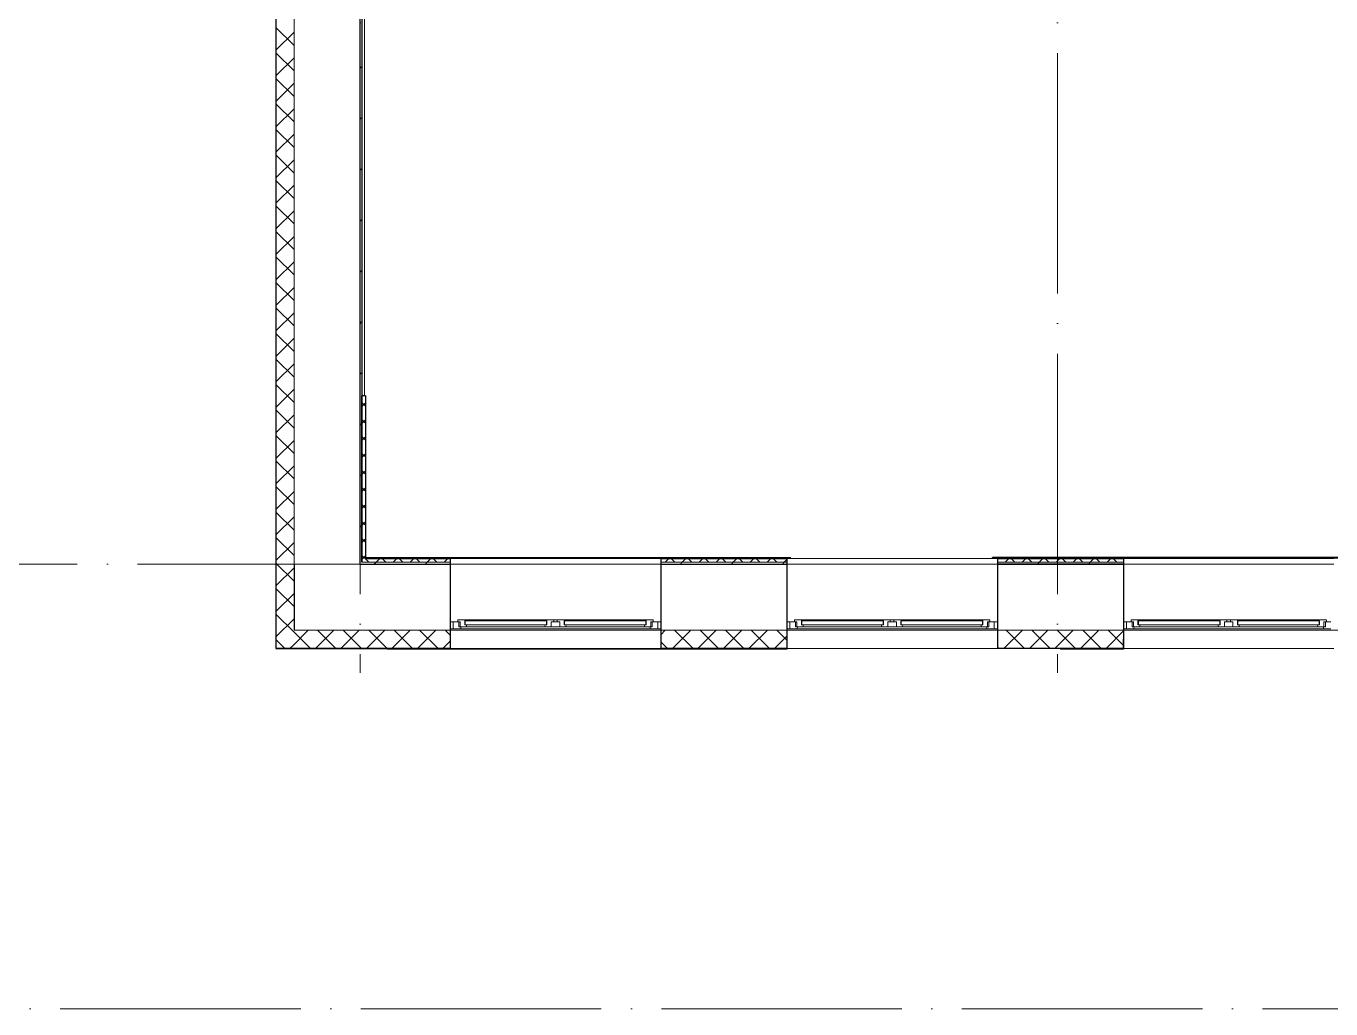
# Model space of a CAD drawing. Header units: millimetres. Extents: x -421858 to 614926, y -468665 to 141641.
# Drawn here: x 104898 to 115751, y 13263 to 21437 of the extents above; entities that cross this region are included whole.
import ezdxf

# ---------------------------------------------------------------- set-up
doc = ezdxf.new("R2010")
doc.units = ezdxf.units.MM
doc.linetypes.add('ADSK_Линия сетки', pattern=[25, 20, -2.5, 0, -2.5])
for name, color, linetype, lineweight in [('_ Окна', 7, 'Continuous', 9), ('Ограждение', 252, 'Continuous', 9), ('Окна', 252, 'Continuous', 9), ('Оси', 252, 'Continuous', 9), ('Стены внутренние', 7, 'Continuous', 18), ('Стены наружные', 7, 'Continuous', 18), ('Стены штриховка', 252, 'Continuous', 9)]:
    doc.layers.add(name, color=color, linetype=linetype, lineweight=lineweight)

# ---------------------------------------------------------------- blocks, each defined once
blk = doc.blocks.new('2 этаж')
at = {"layer": '_ Окна', "color": 251, "lineweight": 18, "true_color": 0x636466}
for p, q in [((108545, 16498), (108489, 16498)), ((108489, 16498), (108489, 16481)), ((108546, 16497), (108545, 16498)), ((108547, 16498), (108546, 16497)), ((108562, 16498), (108547, 16498)), ((108564, 16489), (108562, 16498)), ((109213, 16498), (109211, 16489)), ((109228, 16498), (109213, 16498)), ((109229, 16497), (109228, 16498)), ((109230, 16498), (109229, 16497)), ((109286, 16498), (109230, 16498)), ((109286, 16481), (109286, 16498)), ((109372, 16498), (109316, 16498)), ((109316, 16498), (109316, 16481)), ((109373, 16497), (109372, 16498)), ((109374, 16498), (109373, 16497)), ((109389, 16498), (109374, 16498)), ((109391, 16489), (109389, 16498)), ((110040, 16498), (110038, 16489)), ((110055, 16498), (110040, 16498)), ((110056, 16497), (110055, 16498)), ((110057, 16498), (110056, 16497)), ((110113, 16498), (110057, 16498)), ((110113, 16481), (110113, 16498)), ((111345, 16498), (111289, 16498)), ((111289, 16498), (111289, 16481)), ((111346, 16497), (111345, 16498)), ((111347, 16498), (111346, 16497)), ((111362, 16498), (111347, 16498)), ((111364, 16489), (111362, 16498)), ((112013, 16498), (112011, 16489)), ((112028, 16498), (112013, 16498)), ((112029, 16497), (112028, 16498)), ((112030, 16498), (112029, 16497)), ((112086, 16498), (112030, 16498)), ((112086, 16481), (112086, 16498)), ((112172, 16498), (112116, 16498)), ((112116, 16498), (112116, 16481)), ((112173, 16497), (112172, 16498)), ((112174, 16498), (112173, 16497)), ((112189, 16498), (112174, 16498)), ((112191, 16489), (112189, 16498)), ((112840, 16498), (112838, 16489)), ((112855, 16498), (112840, 16498)), ((112856, 16497), (112855, 16498)), ((112857, 16498), (112856, 16497)), ((112913, 16498), (112857, 16498)), ((112913, 16481), (112913, 16498)), ((114145, 16498), (114089, 16498)), ((114089, 16498), (114089, 16481)), ((114146, 16497), (114145, 16498)), ((114147, 16498), (114146, 16497)), ((114162, 16498), (114147, 16498)), ((114164, 16489), (114162, 16498)), ((114813, 16498), (114811, 16489)), ((114828, 16498), (114813, 16498)), ((114829, 16497), (114828, 16498)), ((114830, 16498), (114829, 16497)), ((114886, 16498), (114830, 16498)), ((114886, 16481), (114886, 16498)), ((114972, 16498), (114916, 16498)), ((114916, 16498), (114916, 16481)), ((114973, 16497), (114972, 16498)), ((114974, 16498), (114973, 16497)), ((114989, 16498), (114974, 16498)), ((114991, 16489), (114989, 16498)), ((115640, 16498), (115638, 16489)), ((115655, 16498), (115640, 16498)), ((115656, 16497), (115655, 16498)), ((115657, 16498), (115656, 16497)), ((115713, 16498), (115657, 16498)), ((115713, 16481), (115713, 16498)), ((108489, 16481), (108451, 16481)), ((108451, 16481), (108451, 16423)), ((108451, 16423), (108510, 16423)), ((108489, 16481), (108509, 16481)), ((108497, 16440), (108497, 16481)), ((108509, 16440), (108497, 16440)), ((108509, 16481), (108509, 16440)), ((108509, 16440), (108559, 16440)), ((108510, 16423), (108515, 16440)), ((108546, 16457), (108546, 16489)), ((108546, 16489), (108564, 16489)), ((108564, 16457), (108546, 16457)), ((108559, 16440), (108564, 16457)), ((109211, 16489), (109229, 16489)), ((109229, 16457), (109211, 16457)), ((109211, 16457), (109216, 16440)), ((109216, 16440), (109266, 16440)), ((109229, 16489), (109229, 16457)), ((109266, 16440), (109266, 16481)), ((109266, 16481), (109286, 16481)), ((109316, 16481), (109336, 16481)), ((109336, 16481), (109336, 16440)), ((109336, 16440), (109386, 16440)), ((109373, 16457), (109373, 16489)), ((109373, 16489), (109391, 16489)), ((109391, 16457), (109373, 16457)), ((109386, 16440), (109391, 16457)), ((110038, 16489), (110056, 16489)), ((110056, 16457), (110038, 16457)), ((110038, 16457), (110043, 16440)), ((110043, 16440), (110093, 16440)), ((110056, 16489), (110056, 16457)), ((110087, 16440), (110092, 16423)), ((110092, 16423), (110151, 16423)), ((110093, 16440), (110093, 16481)), ((110093, 16481), (110113, 16481)), ((110105, 16440), (110093, 16440)), ((110105, 16481), (110105, 16440)), ((110151, 16481), (110113, 16481)), ((110151, 16423), (110151, 16481)), ((111289, 16481), (111251, 16481)), ((111251, 16481), (111251, 16423)), ((111251, 16423), (111310, 16423)), ((111289, 16481), (111309, 16481)), ((111297, 16440), (111297, 16481)), ((111309, 16440), (111297, 16440)), ((111309, 16481), (111309, 16440)), ((111309, 16440), (111359, 16440)), ((111310, 16423), (111315, 16440)), ((111346, 16457), (111346, 16489)), ((111346, 16489), (111364, 16489)), ((111364, 16457), (111346, 16457)), ((111359, 16440), (111364, 16457)), ((112011, 16489), (112029, 16489)), ((112029, 16457), (112011, 16457)), ((112011, 16457), (112016, 16440)), ((112016, 16440), (112066, 16440)), ((112029, 16489), (112029, 16457)), ((112066, 16440), (112066, 16481)), ((112066, 16481), (112086, 16481)), ((112116, 16481), (112136, 16481)), ((112136, 16481), (112136, 16440)), ((112136, 16440), (112186, 16440)), ((112173, 16457), (112173, 16489)), ((112173, 16489), (112191, 16489)), ((112191, 16457), (112173, 16457)), ((112186, 16440), (112191, 16457)), ((112838, 16489), (112856, 16489)), ((112856, 16457), (112838, 16457)), ((112838, 16457), (112843, 16440)), ((112843, 16440), (112893, 16440)), ((112856, 16489), (112856, 16457)), ((112887, 16440), (112892, 16423)), ((112892, 16423), (112951, 16423)), ((112893, 16440), (112893, 16481)), ((112893, 16481), (112913, 16481)), ((112905, 16440), (112893, 16440)), ((112905, 16481), (112905, 16440)), ((112951, 16481), (112913, 16481)), ((112951, 16423), (112951, 16481)), ((114089, 16481), (114051, 16481)), ((114051, 16481), (114051, 16423)), ((114051, 16423), (114110, 16423)), ((114089, 16481), (114109, 16481)), ((114097, 16440), (114097, 16481)), ((114109, 16440), (114097, 16440)), ((114109, 16481), (114109, 16440)), ((114109, 16440), (114159, 16440)), ((114110, 16423), (114115, 16440)), ((114146, 16457), (114146, 16489)), ((114146, 16489), (114164, 16489)), ((114164, 16457), (114146, 16457)), ((114159, 16440), (114164, 16457)), ((114811, 16489), (114829, 16489)), ((114829, 16457), (114811, 16457)), ((114811, 16457), (114816, 16440)), ((114816, 16440), (114866, 16440)), ((114829, 16489), (114829, 16457)), ((114866, 16440), (114866, 16481)), ((114866, 16481), (114886, 16481)), ((114916, 16481), (114936, 16481)), ((114936, 16481), (114936, 16440)), ((114936, 16440), (114986, 16440)), ((114973, 16457), (114973, 16489)), ((114973, 16489), (114991, 16489)), ((114991, 16457), (114973, 16457)), ((114986, 16440), (114991, 16457)), ((115638, 16489), (115656, 16489)), ((115656, 16457), (115638, 16457)), ((115638, 16457), (115643, 16440)), ((115643, 16440), (115693, 16440)), ((115656, 16489), (115656, 16457)), ((115687, 16440), (115692, 16423)), ((115692, 16423), (115751, 16423)), ((115693, 16440), (115693, 16481)), ((115693, 16481), (115713, 16481)), ((115705, 16440), (115693, 16440)), ((115705, 16481), (115705, 16440)), ((115751, 16481), (115713, 16481))]:
    blk.add_line(p, q, dxfattribs=at)
at = {"layer": '_ Окна', "color": 251, "true_color": 0x636466}
for p, q in [((108451, 16481), (108426, 16481)), ((108426, 16423), (108451, 16423)), ((108451, 16423), (108451, 16481)), ((108549, 16489), (108546, 16489)), ((108546, 16489), (108546, 16457)), ((108546, 16457), (108549, 16457)), ((109226, 16489), (108549, 16489)), ((108549, 16489), (108549, 16457)), ((108549, 16457), (108549, 16489)), ((108549, 16457), (109226, 16457)), ((109226, 16457), (109226, 16489)), ((109226, 16489), (109226, 16457)), ((109229, 16489), (109226, 16489)), ((109226, 16457), (109229, 16457)), ((109229, 16457), (109229, 16489)), ((109376, 16489), (109373, 16489)), ((109373, 16489), (109373, 16457)), ((109373, 16457), (109376, 16457)), ((110053, 16489), (109376, 16489)), ((109376, 16489), (109376, 16457)), ((109376, 16457), (109376, 16489)), ((109376, 16457), (110053, 16457)), ((110053, 16457), (110053, 16489)), ((110053, 16489), (110053, 16457)), ((110056, 16489), (110053, 16489)), ((110053, 16457), (110056, 16457)), ((110056, 16457), (110056, 16489)), ((110176, 16481), (110151, 16481)), ((110151, 16481), (110151, 16423)), ((110151, 16423), (110176, 16423)), ((111251, 16481), (111226, 16481)), ((111226, 16423), (111251, 16423)), ((111251, 16423), (111251, 16481)), ((111349, 16489), (111346, 16489)), ((111346, 16489), (111346, 16457)), ((111346, 16457), (111349, 16457)), ((112026, 16489), (111349, 16489)), ((111349, 16489), (111349, 16457)), ((111349, 16457), (111349, 16489)), ((111349, 16457), (112026, 16457)), ((112026, 16457), (112026, 16489)), ((112026, 16489), (112026, 16457)), ((112029, 16489), (112026, 16489)), ((112026, 16457), (112029, 16457)), ((112029, 16457), (112029, 16489)), ((112176, 16489), (112173, 16489)), ((112173, 16489), (112173, 16457)), ((112173, 16457), (112176, 16457)), ((112853, 16489), (112176, 16489)), ((112176, 16489), (112176, 16457)), ((112176, 16457), (112176, 16489)), ((112176, 16457), (112853, 16457)), ((112853, 16457), (112853, 16489)), ((112853, 16489), (112853, 16457)), ((112856, 16489), (112853, 16489)), ((112853, 16457), (112856, 16457)), ((112856, 16457), (112856, 16489)), ((112976, 16481), (112951, 16481)), ((112951, 16481), (112951, 16423)), ((112951, 16423), (112976, 16423)), ((114051, 16481), (114026, 16481)), ((114026, 16423), (114051, 16423)), ((114051, 16423), (114051, 16481)), ((114149, 16489), (114146, 16489)), ((114146, 16489), (114146, 16457)), ((114146, 16457), (114149, 16457)), ((114826, 16489), (114149, 16489)), ((114149, 16489), (114149, 16457)), ((114149, 16457), (114149, 16489)), ((114149, 16457), (114826, 16457)), ((114826, 16457), (114826, 16489)), ((114826, 16489), (114826, 16457)), ((114829, 16489), (114826, 16489)), ((114826, 16457), (114829, 16457)), ((114829, 16457), (114829, 16489)), ((114976, 16489), (114973, 16489)), ((114973, 16489), (114973, 16457)), ((114973, 16457), (114976, 16457)), ((115653, 16489), (114976, 16489)), ((114976, 16489), (114976, 16457)), ((114976, 16457), (114976, 16489)), ((114976, 16457), (115653, 16457)), ((115653, 16457), (115653, 16489)), ((115653, 16489), (115653, 16457)), ((115656, 16489), (115653, 16489)), ((115653, 16457), (115656, 16457)), ((115656, 16457), (115656, 16489))]:
    blk.add_line(p, q, dxfattribs=at)
at = {"layer": 'Ограждение', "color": 251, "true_color": 0x636466}
blk.add_line((107711, 18363), (107711, 21563), dxfattribs=at)
at = {"layer": 'Окна', "color": 251, "true_color": 0x636466}
for p, q in [((108547, 16498), (108545, 16498)), ((109213, 16498), (108562, 16498)), ((109230, 16498), (109228, 16498)), ((109286, 16498), (109316, 16498)), ((109374, 16498), (109372, 16498)), ((110040, 16498), (109389, 16498)), ((110057, 16498), (110055, 16498)), ((111347, 16498), (111345, 16498)), ((112013, 16498), (111362, 16498)), ((112030, 16498), (112028, 16498)), ((112086, 16498), (112116, 16498)), ((112174, 16498), (112172, 16498)), ((112840, 16498), (112189, 16498)), ((112857, 16498), (112855, 16498)), ((114147, 16498), (114145, 16498)), ((114813, 16498), (114162, 16498)), ((114830, 16498), (114828, 16498)), ((114886, 16498), (114916, 16498)), ((114974, 16498), (114972, 16498)), ((115640, 16498), (114989, 16498)), ((115657, 16498), (115655, 16498)), ((108510, 16423), (110092, 16423)), ((108559, 16440), (109216, 16440)), ((109336, 16440), (109266, 16440)), ((109316, 16481), (109286, 16481)), ((109386, 16440), (110043, 16440)), ((111310, 16423), (112892, 16423)), ((111359, 16440), (112016, 16440)), ((112136, 16440), (112066, 16440)), ((112116, 16481), (112086, 16481)), ((112186, 16440), (112843, 16440)), ((114110, 16423), (115692, 16423)), ((114159, 16440), (114816, 16440)), ((114936, 16440), (114866, 16440)), ((114916, 16481), (114886, 16481)), ((114986, 16440), (115643, 16440))]:
    blk.add_line(p, q, dxfattribs=at)
at = {"layer": 'Оси', "color": 251, "linetype": 'ADSK_Линия сетки', "ltscale": 100, "true_color": 0x636466}
for p, q in [((107676, 33713), (107676, 16059)), ((113476, 33713), (113476, 16059)), ((165326, 16963), (93604, 16963)), ((139683, 13263), (93566, 13263))]:
    blk.add_line(p, q, dxfattribs=at)
at = {"layer": 'Стены внутренние', "color": 251, "lineweight": 30, "true_color": 0x636466}
for p, q in [((106974, 29065), (106974, 16261)), ((107126, 16963), (107126, 16413)), ((107676, 16963), (108426, 16963)), ((107676, 16963), (107676, 16963)), ((108426, 16963), (108426, 16261)), ((110176, 16963), (111226, 16963)), ((110176, 16963), (110176, 16261)), ((111226, 16963), (111226, 16261)), ((112976, 16963), (114026, 16963)), ((112976, 16963), (112976, 16261)), ((114026, 16963), (114026, 16261)), ((106974, 16261), (108426, 16261)), ((110176, 16261), (111226, 16261)), ((114026, 16261), (112976, 16261))]:
    blk.add_line(p, q, dxfattribs=at)
at = {"layer": 'Стены внутренние', "color": 251, "true_color": 0x636466}
for p, q in [((107126, 28913), (107126, 16963)), ((108426, 16963), (110176, 16963)), ((111226, 16963), (112976, 16963)), ((114026, 16963), (115776, 16963)), ((114026, 16413), (107126, 16413)), ((119626, 16413), (114027, 16413)), ((110176, 16261), (108426, 16261)), ((112976, 16261), (111226, 16261)), ((115776, 16261), (114026, 16261))]:
    blk.add_line(p, q, dxfattribs=at)
at = {"layer": 'Стены внутренние', "color": 251, "linetype": 'Continuous', "lineweight": 9, "true_color": 0x636466}
for p, q in [((107126, 21276), (106976, 21426)), ((106976, 21236), (107126, 21386)), ((107126, 21064), (106976, 21214)), ((106976, 21023), (107126, 21173)), ((107126, 20852), (106976, 21002)), ((106976, 20811), (107126, 20961)), ((107126, 20640), (106976, 20790)), ((106976, 20599), (107126, 20749)), ((106976, 20514), (106974, 20510)), ((107126, 20427), (106976, 20577)), ((106976, 20387), (107126, 20537)), ((107126, 20215), (106976, 20365)), ((106976, 20175), (107126, 20325)), ((107126, 20003), (106976, 20153)), ((106976, 19963), (107126, 20113)), ((107126, 19791), (106976, 19941)), ((106976, 19751), (107126, 19901)), ((107126, 19579), (106976, 19729)), ((106976, 19538), (107126, 19688)), ((107126, 19367), (106976, 19517)), ((106976, 19326), (107126, 19476)), ((106976, 19281), (106974, 19284)), ((107126, 19155), (106976, 19305)), ((106976, 19114), (107126, 19264)), ((107126, 18943), (106976, 19093)), ((106976, 19078), (106976, 19078)), ((106976, 18902), (107126, 19052)), ((107126, 18730), (106976, 18880)), ((106976, 18690), (107126, 18840)), ((107126, 18518), (106976, 18668)), ((106976, 18478), (107126, 18628)), ((107126, 18306), (106976, 18456)), ((106976, 18266), (107126, 18416)), ((107126, 18094), (106976, 18244)), ((106976, 18054), (107126, 18204)), ((107126, 17882), (106976, 18032)), ((106976, 17841), (107126, 17991)), ((107126, 17670), (106976, 17820)), ((106976, 17629), (107126, 17779)), ((107126, 17458), (106976, 17608)), ((106976, 17417), (107126, 17567)), ((107126, 17245), (106976, 17395)), ((106976, 17205), (107126, 17355)), ((107126, 17033), (106976, 17183)), ((106976, 17046), (106974, 17049)), ((106976, 16993), (107126, 17143)), ((107126, 16821), (106976, 16971)), ((106976, 16781), (107126, 16931)), ((107126, 16609), (106976, 16759)), ((106976, 16569), (107126, 16719)), ((107126, 16397), (106976, 16547)), ((106976, 16357), (107126, 16507)), ((107126, 16294), (107244, 16413)), ((107260, 16263), (107126, 16397)), ((107307, 16263), (107457, 16413)), ((107472, 16263), (107322, 16413)), ((107519, 16263), (107669, 16413)), ((107684, 16263), (107534, 16413)), ((107731, 16263), (107881, 16413)), ((107897, 16263), (107747, 16413)), ((107943, 16263), (108093, 16413)), ((108109, 16263), (107959, 16413)), ((108155, 16263), (108305, 16413)), ((108321, 16263), (108171, 16413)), ((108426, 16370), (108383, 16413)), ((110176, 16375), (110214, 16413)), ((110276, 16263), (110426, 16413)), ((110442, 16263), (110292, 16413)), ((110488, 16263), (110638, 16413)), ((110654, 16263), (110504, 16413)), ((110701, 16263), (110851, 16413)), ((110866, 16263), (110716, 16413)), ((110913, 16263), (111063, 16413)), ((111079, 16263), (110929, 16413)), ((111224, 16329), (111141, 16413)), ((113034, 16263), (113184, 16413)), ((113200, 16263), (113050, 16413)), ((113246, 16263), (113396, 16413)), ((113412, 16263), (113262, 16413)), ((113458, 16263), (113608, 16413)), ((113624, 16263), (113474, 16413)), ((113670, 16263), (113820, 16413)), ((113836, 16263), (113686, 16413)), ((113883, 16263), (114026, 16406)), ((114024, 16287), (113898, 16413)), ((107048, 16263), (106976, 16335)), ((107094, 16263), (107126, 16294)), ((108367, 16263), (108424, 16320)), ((110230, 16263), (110178, 16315)), ((111125, 16263), (111226, 16364)), ((114024, 16334), (114026, 16334)), ((107429, 16261), (107428, 16263)), ((107572, 16263), (107572, 16262)), ((107807, 16263), (107805, 16261)), ((110245, 16261), (110244, 16263)), ((110270, 16263), (110269, 16261)), ((110622, 16263), (110621, 16261)), ((112988, 16263), (112978, 16272)), ((113086, 16263), (113085, 16261))]:
    blk.add_line(p, q, dxfattribs=at)
at = {"layer": 'Стены наружные', "color": 251, "lineweight": 30, "true_color": 0x636466}
for p, q in [((107676, 16963), (107676, 28363)), ((107691, 21563), (107691, 16978)), ((107691, 16978), (107691, 18363)), ((107721, 18363), (107691, 18363)), ((107721, 18363), (107721, 17018)), ((107676, 16963), (108426, 16963)), ((107721, 17018), (111256, 17018)), ((107721, 17013), (107721, 17008)), ((111256, 17013), (107721, 17013)), ((107721, 17008), (108426, 17008)), ((108426, 17008), (108426, 16963)), ((110176, 17008), (111226, 17008)), ((110176, 17008), (110176, 16963)), ((110176, 16963), (111226, 16963)), ((111226, 17008), (111226, 16963)), ((111256, 17013), (111256, 17018)), ((130071, 17018), (112936, 17018)), ((112936, 17013), (112936, 17018)), ((112936, 17013), (130071, 17013)), ((112976, 17008), (114026, 17008)), ((112976, 17008), (112976, 16963)), ((114026, 16963), (112976, 16963)), ((114026, 17008), (114026, 16963)), ((110701, 16261), (111226, 16261)), ((110701, 16261), (110701, 16256)), ((111226, 16256), (110701, 16256)), ((111226, 16261), (111226, 16256)), ((113501, 16261), (114026, 16261)), ((113501, 16261), (113501, 16256)), ((114026, 16256), (113501, 16256)), ((114026, 16261), (114026, 16256))]:
    blk.add_line(p, q, dxfattribs=at)
at = {"layer": 'Стены наружные', "color": 251, "linetype": 'Continuous', "lineweight": 9, "true_color": 0x636466}
for p, q in [((107676, 21087), (107691, 21102)), ((107676, 20663), (107691, 20678)), ((107676, 20238), (107691, 20253)), ((107676, 19814), (107691, 19829)), ((107676, 19390), (107691, 19405)), ((107676, 18966), (107691, 18981)), ((107676, 18541), (107691, 18556)), ((107721, 18277), (107691, 18307)), ((107691, 18274), (107721, 18304)), ((107676, 18117), (107691, 18132)), ((107721, 18135), (107691, 18165)), ((107691, 18132), (107721, 18162)), ((107721, 17994), (107691, 18024)), ((107691, 17991), (107721, 18021)), ((107721, 17853), (107691, 17883)), ((107691, 17849), (107721, 17879)), ((107676, 17693), (107691, 17708)), ((107721, 17711), (107691, 17741)), ((107691, 17708), (107721, 17738)), ((107721, 17570), (107691, 17600)), ((107691, 17566), (107721, 17596)), ((107721, 17428), (107691, 17458)), ((107691, 17425), (107721, 17455)), ((107676, 17269), (107691, 17284)), ((107721, 17287), (107691, 17317)), ((107691, 17284), (107721, 17314)), ((107721, 17145), (107691, 17175)), ((107691, 17142), (107721, 17172)), ((107717, 17008), (107691, 17034)), ((107691, 17001), (107698, 17008)), ((107698, 17008), (107721, 17031)), ((107747, 16978), (107717, 17008)), ((107794, 16963), (107809, 16978)), ((107809, 16978), (107839, 17008)), ((107889, 16978), (107859, 17008)), ((107951, 16978), (107981, 17008)), ((108030, 16978), (108000, 17008)), ((108092, 16978), (108122, 17008)), ((108172, 16978), (108142, 17008)), ((108219, 16963), (108234, 16978)), ((108234, 16978), (108264, 17008)), ((108313, 16978), (108283, 17008)), ((108375, 16978), (108405, 17008)), ((108426, 17006), (108424, 17008)), ((110214, 16978), (110244, 17008)), ((110293, 16978), (110263, 17008)), ((110340, 16963), (110355, 16978)), ((110355, 16978), (110385, 17008)), ((110434, 16978), (110404, 17008)), ((110496, 16978), (110526, 17008)), ((110576, 16978), (110546, 17008)), ((110638, 16978), (110668, 17008)), ((110717, 16978), (110687, 17008)), ((110764, 16963), (110779, 16978)), ((110779, 16978), (110809, 17008)), ((110859, 16978), (110829, 17008)), ((110921, 16978), (110951, 17008)), ((111000, 16978), (110970, 17008)), ((111062, 16978), (111092, 17008)), ((111141, 16978), (111111, 17008)), ((111188, 16963), (111203, 16978)), ((111203, 16978), (111226, 17000)), ((112980, 16978), (112976, 16982)), ((113042, 16978), (113072, 17008)), ((113121, 16978), (113091, 17008)), ((113183, 16978), (113213, 17008)), ((113263, 16978), (113233, 17008)), ((113310, 16963), (113325, 16978)), ((113325, 16978), (113355, 17008)), ((113404, 16978), (113374, 17008)), ((113466, 16978), (113496, 17008)), ((113546, 16978), (113516, 17008)), ((113608, 16978), (113638, 17008)), ((113687, 16978), (113657, 17008)), ((113734, 16963), (113749, 16978)), ((113749, 16978), (113779, 17008)), ((113828, 16978), (113798, 17008)), ((113890, 16978), (113920, 17008)), ((113970, 16978), (113940, 17008)), ((110834, 16256), (110832, 16260))]:
    blk.add_line(p, q, dxfattribs=at)
at = {"layer": 'Стены наружные', "color": 251, "true_color": 0x636466}
for p, q in [((108426, 17008), (110176, 17008)), ((110176, 16963), (108426, 16963)), ((111226, 17008), (112976, 17008)), ((112976, 16963), (111226, 16963)), ((114026, 17008), (115776, 17008)), ((115776, 16963), (114026, 16963)), ((107901, 16256), (107901, 16261)), ((110696, 16256), (107901, 16256)), ((108426, 16261), (110176, 16261)), ((108426, 16261), (108426, 16256)), ((110176, 16256), (110176, 16261)), ((110701, 16255), (110176, 16255)), ((110696, 16256), (110696, 16261)), ((110696, 16260), (110701, 16260))]:
    blk.add_line(p, q, dxfattribs=at)
at = {"layer": 'Стены штриховка', "color": 251, "true_color": 0x636466}
for p, q in [((106976, 16261), (106976, 29065)), ((108426, 16978), (107691, 16978)), ((107721, 17013), (107721, 17018)), ((111226, 16978), (110176, 16978)), ((114026, 16978), (112976, 16978)), ((108426, 16337), (108424, 16337)), ((108424, 16337), (108424, 16263)), ((110178, 16337), (110176, 16337)), ((110178, 16263), (110178, 16337)), ((111226, 16337), (111224, 16337)), ((111224, 16337), (111224, 16263)), ((112978, 16337), (112976, 16337)), ((112978, 16263), (112978, 16337)), ((114026, 16337), (114024, 16337)), ((114024, 16337), (114024, 16263)), ((108424, 16263), (106974, 16263)), ((111224, 16263), (110178, 16263)), ((114024, 16263), (112978, 16263))]:
    blk.add_line(p, q, dxfattribs=at)

msp = doc.modelspace()

# ---------------------------------------------------------------- block references
msp.add_blockref('2 этаж', (0, 0))

doc.saveas('drawing.dxf')
